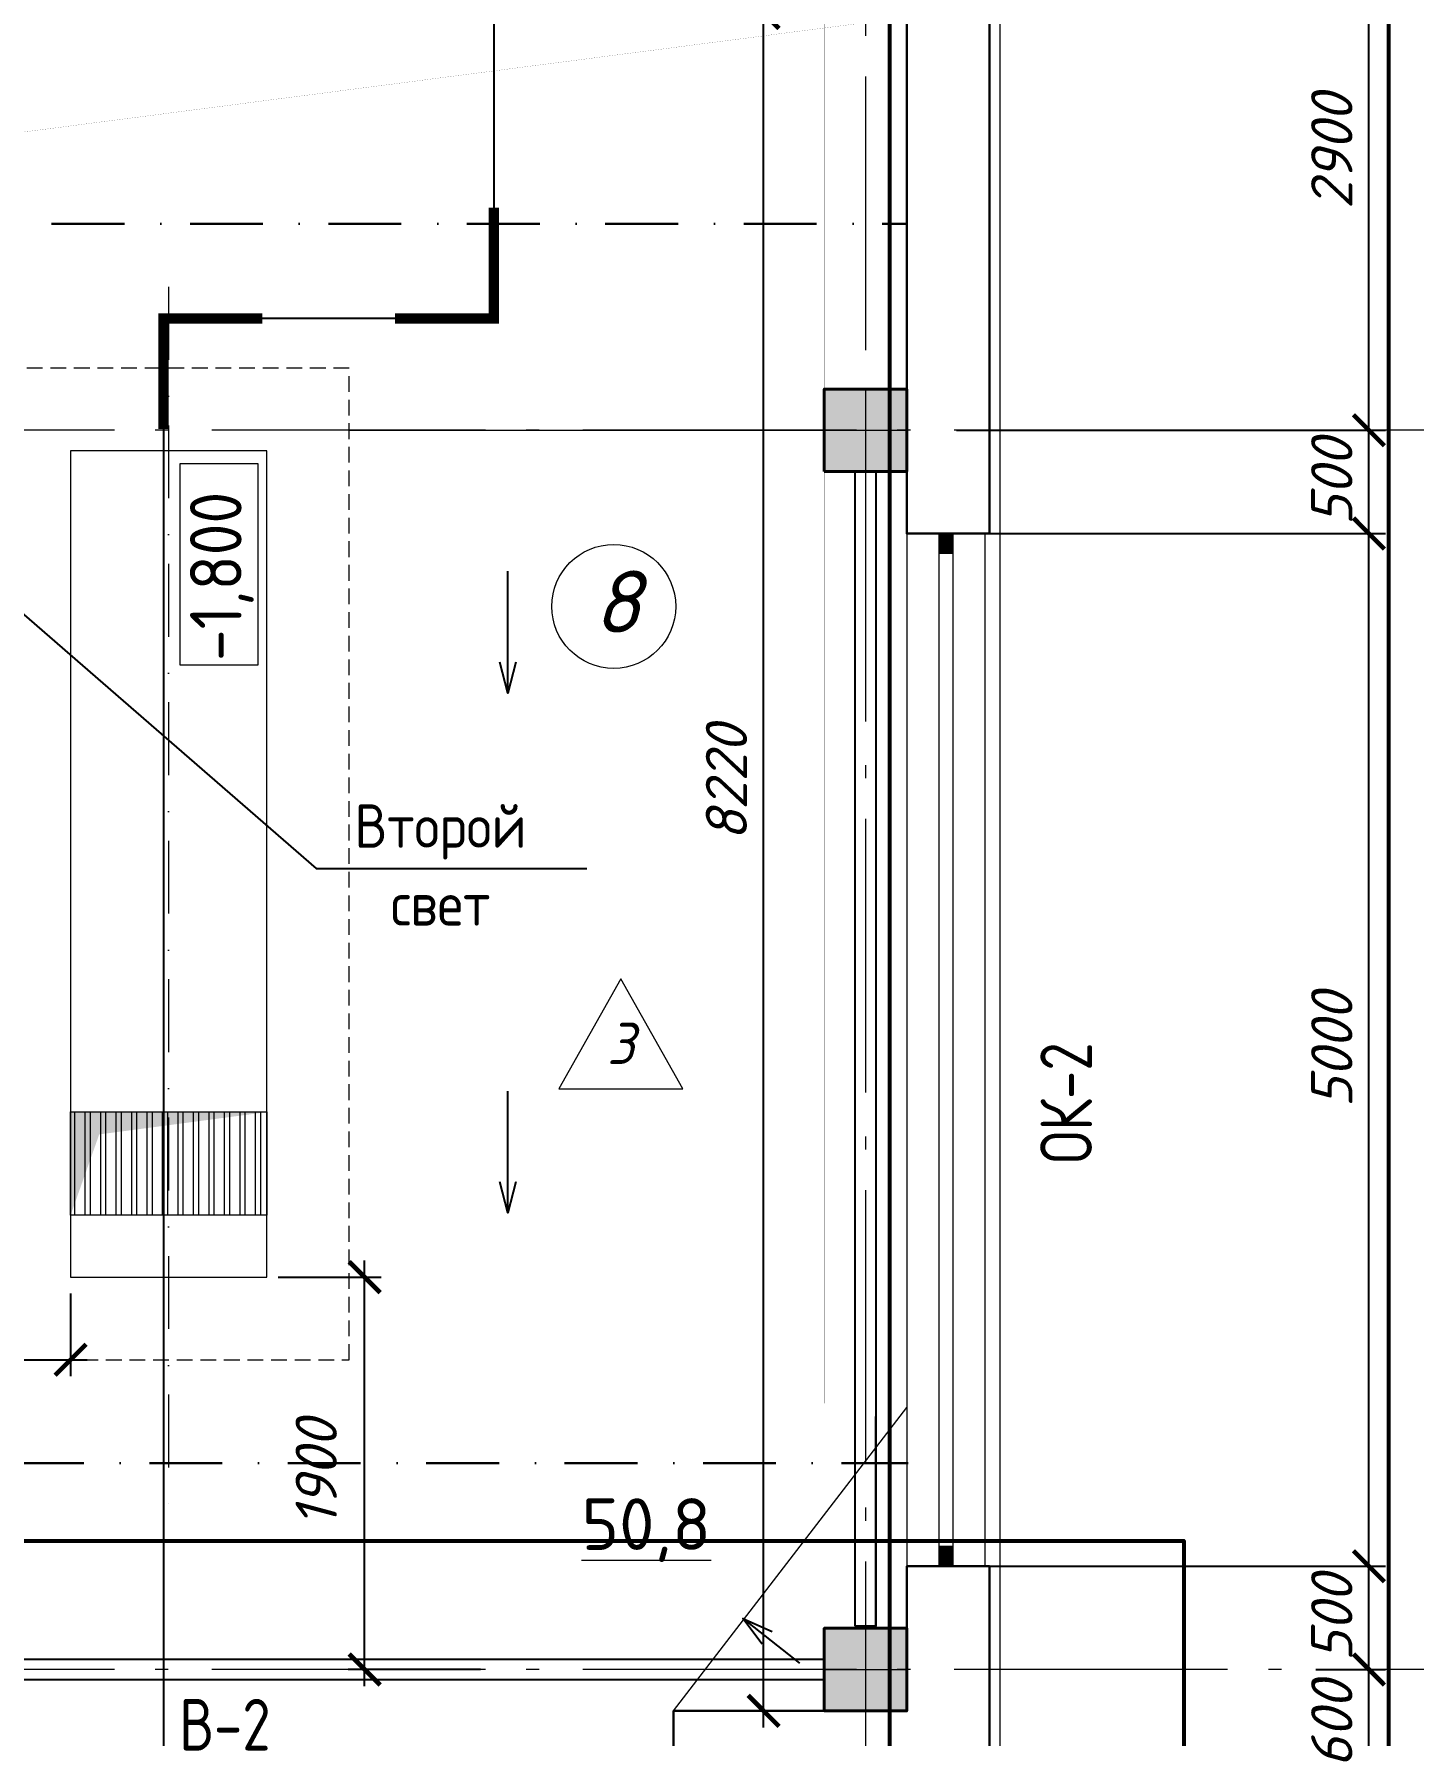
# Model space of a CAD drawing. Header units: millimetres. Extents: x -6419137 to 687965, y -598396 to 179722.
# Drawn here: x 240965 to 247648, y 47340 to 55580 of the extents above; entities that cross this region are included whole.
import ezdxf
from ezdxf.enums import TextEntityAlignment as Align

# ---------------------------------------------------------------- set-up
doc = ezdxf.new("R2010")
doc.units = ezdxf.units.MM
doc.header["$MEASUREMENT"] = 0
for name, pattern in [('Double Dashed', [1797.222233, 1325, -211.666656, 63.333344, -197.222233]), ('PHANTOM2', [1.25, 0.625, -0.125, 0.125, -0.125, 0.125, -0.125]), ('штриховаяX2', [38.1, 25.4, -12.7]), ('Штрихпунктирная', [6702.777624, 3527.777672, -1763.888836, 0, -1411.111116])]:
    doc.linetypes.add(name, pattern=pattern)
for name, color, linetype in [('RAM_TXT', 5, 'Continuous'), ('колонны', 7, 'Continuous'), ('Окна ArchiCAD', 7, 'Continuous'), ('оси', 7, 'Continuous'), ('размеры', 7, 'Continuous'), ('стены наруж', 7, 'Continuous'), ('текст', 7, 'Continuous'), ('чертеж', 7, 'Continuous'), ('№ помещений', 7, 'Continuous')]:
    doc.layers.add(name, color=color, linetype=linetype)
for name, color, linetype, lineweight in [('колонны_Ном._пера__94', 252, 'Continuous', 5), ('колонны_Ном._пера__99', 7, 'Continuous', 40), ('марки окон дверей', 7, 'Continuous', 0), ('марки окон дверей_Ном._пера__96', 7, 'Continuous', 5), ('Окна ArchiCAD_Ном._пера__96', 7, 'Continuous', 5), ('Окна ArchiCAD_Ном._пера__97', 7, 'Continuous', 5), ('оси_Ном._пера__96', 7, 'Continuous', 5), ('площади_Ном._пера__96', 7, 'Continuous', 13), ('разрезы_Ном._пера__100', 7, 'Continuous', 50), ('текст_Ном._пера__1', 7, 'Continuous', 25), ('текст_Ном._пера__98', 7, 'Continuous', 35), ('чертеж_Ном._пера__91', 250, 'Continuous', 5), ('чертеж_Ном._пера__96', 7, 'Continuous', 13), ('чертеж_Ном._пера__97', 7, 'Continuous', 20), ('чертеж_Ном._пера__98', 7, 'Continuous', 35), ('штриховка_Ном._пера__93', 253, 'Continuous', 5), ('экспликац проемов_Ном._пера__1', 7, 'Continuous', 5), ('экспликац проемов_Ном._пера__97', 7, 'Continuous', 5), ('№ помещений_Ном._пера__96', 7, 'Continuous', 13)]:
    doc.layers.add(name, color=color, linetype=linetype, lineweight=lineweight)
doc.styles.get("Standard").update_dxf_attribs({"font": 'isocpeui.ttf'})
doc.styles.add('СГЕНЕРИР_СТИЛЬ_2', font='gost_2_304-81_type.ttf')
doc.styles.add('СГЕНЕРИР_СТИЛЬ_3', font='CS_Gost2304.shx')
doc.styles.add('СГЕНЕРИР_СТИЛЬ_9', font='isocp.shx')
doc.dimstyles.new('STEP', dxfattribs={"dimtxt": 200, "dimasz": 150, "dimexe": 80, "dimexo": 80, "dimgap": 80, "dimtad": 1, "dimdec": 0, "dimzin": 0, "dimdsep": 46, "dimtxsty": 'Standard', "dimblk": 'ARCHTICK', "dimcen": 150, "dimdle": 80, "dimadec": 0, "dimazin": 0, "dimtfac": 1, "dimtdec": 0, "dimtofl": 0, "dimtmove": 1, "dimatfit": 3, "dimfxl": 1, "dimtolj": 1, "dimtzin": 0, "dimarcsym": 0})

# ---------------------------------------------------------------- blocks, each defined once
blk = doc.blocks.new('Связ001')
at = {"layer": 'чертеж', "color": 83, "linetype": 'Continuous', "true_color": 0x7dc93b}
blk.add_line((150, 0), (1209.2, 0), dxfattribs=at)
blk.add_lwpolyline([(150, 100), (5983, 100), (5983, 0), (150, 0), (150, 100)], dxfattribs=at)
blk = doc.blocks.new('Стандартный маркер сетки_14')
at = {"layer": 'оси_Ном._пера__96', "linetype": 'Double Dashed'}
blk.add_line((900, 0), (76534.9, 0), dxfattribs=at)
at = {"layer": 'оси_Ном._пера__96', "style": 'СГЕНЕРИР_СТИЛЬ_2'}
for tag, p in [('AC_MarkerText_1_1', (-243.9, 269.7)), ('AC_MarkerText_1_2', (77991.1, 269.7))]:
    blk.add_attdef(tag, text='', height=350, rotation=180, dxfattribs=at).set_placement(p, align=Align.BOTTOM_LEFT)
blk = doc.blocks.new('Номер помещения 15_7')
at = {"layer": '№ помещений_Ном._пера__96', "linetype": 'Continuous'}
blk.add_circle((0, 0), 300, dxfattribs=at)
at = {"layer": '№ помещений_Ном._пера__96', "insert": (-97.5, 23.3), "char_height": 300, "attachment_point": 4}
blk.add_mtext('8', dxfattribs=at)
blk = doc.blocks.new('Номер помещения 16_3')
at = {"layer": 'марки окон дверей_Ном._пера__96', "insert": (-235.2, 19.4), "char_height": 250, "attachment_point": 4, "style": 'СГЕНЕРИР_СТИЛЬ_3'}
blk.add_mtext('{В-2}', dxfattribs=at)
blk = doc.blocks.new('_ArchTick')
at = {"color": 0, "linetype": 'ByBlock', "const_width": 0.15}
blk.add_lwpolyline([(-0.5, -0.5), (0.5, 0.5)], dxfattribs=at)
blk = doc.blocks.new('*D188')
at = {"layer": 'Defpoints', "color": 0, "transparency": 16777216}
for p in [(244303, 55681.5), (244498.6, 55681.5), (244299.7, 47461.5)]:
    blk.add_point(p, dxfattribs=at)
at = {"layer": 'размеры', "color": 0, "lineweight": -2, "transparency": 16777216}
for p, q in [((244498.6, 47381.5), (244498.6, 55761.5)), ((244383, 55681.5), (244578.6, 55681.5)), ((244379.7, 47461.5), (244578.6, 47461.5))]:
    blk.add_line(p, q, dxfattribs=at)
at = {"layer": 'размеры', "color": 0, "lineweight": -2, "transparency": 16777216, "xscale": 150, "yscale": 150, "zscale": 150}
for p, rotation in [((244498.6, 55681.5), 90), ((244498.6, 47461.5), 270)]:
    blk.add_blockref('_ArchTick', p, dxfattribs=dict(at, rotation=rotation))
at = {"layer": 'размеры', "color": 0, "transparency": 16777216, "insert": (244318.6, 51954), "char_height": 200, "attachment_point": 5, "rotation": 90}
blk.add_mtext('\\A1;8220', dxfattribs=at)
blk = doc.blocks.new('*D217')
at = {"layer": 'Defpoints', "color": 0, "transparency": 16777216}
for p in [(247092.4, 47661.5), (247430.4, 47661.5), (245592.3, 47061.5)]:
    blk.add_point(p, dxfattribs=at)
at = {"layer": 'размеры', "color": 0, "lineweight": -2, "transparency": 16777216}
for p, q in [((247430.4, 46981.5), (247430.4, 47741.5)), ((247172.4, 47661.5), (247510.4, 47661.5)), ((245672.3, 47061.5), (247510.4, 47061.5))]:
    blk.add_line(p, q, dxfattribs=at)
at = {"layer": 'размеры', "color": 0, "lineweight": -2, "transparency": 16777216, "xscale": 150, "yscale": 150, "zscale": 150}
for p, rotation in [((247430.4, 47661.5), 90), ((247430.4, 47061.5), 270)]:
    blk.add_blockref('_ArchTick', p, dxfattribs=dict(at, rotation=rotation))
at = {"layer": 'размеры', "color": 0, "transparency": 16777216, "insert": (247250.4, 47396.5), "char_height": 200, "attachment_point": 5, "rotation": 90}
blk.add_mtext('\\A1;600', dxfattribs=at)
blk = doc.blocks.new('*D218')
at = {"layer": 'Defpoints', "color": 0, "transparency": 16777216}
for p in [(245352.3, 48161.5), (247430.4, 48161.5), (247172.4, 47661.5)]:
    blk.add_point(p, dxfattribs=at)
at = {"layer": 'размеры', "color": 0, "lineweight": -2, "transparency": 16777216}
for p, q in [((247430.4, 47581.5), (247430.4, 48241.5)), ((245432.3, 48161.5), (247510.4, 48161.5)), ((247252.4, 47661.5), (247510.4, 47661.5))]:
    blk.add_line(p, q, dxfattribs=at)
at = {"layer": 'размеры', "color": 0, "lineweight": -2, "transparency": 16777216, "xscale": 150, "yscale": 150, "zscale": 150}
for p, rotation in [((247430.4, 48161.5), 90), ((247430.4, 47661.5), 270)]:
    blk.add_blockref('_ArchTick', p, dxfattribs=dict(at, rotation=rotation))
at = {"layer": 'размеры', "color": 0, "transparency": 16777216, "insert": (247250.4, 47911.5), "char_height": 200, "attachment_point": 5, "rotation": 90}
blk.add_mtext('\\A1;500', dxfattribs=at)
blk = doc.blocks.new('*D219')
at = {"layer": 'Defpoints', "color": 0, "transparency": 16777216}
for p in [(245352.3, 53161.5), (247430.4, 53161.5), (245352.3, 48161.5)]:
    blk.add_point(p, dxfattribs=at)
at = {"layer": 'размеры', "color": 0, "lineweight": -2, "transparency": 16777216}
for p, q in [((247430.4, 48081.5), (247430.4, 53241.5)), ((245432.3, 53161.5), (247510.4, 53161.5)), ((245432.3, 48161.5), (247510.4, 48161.5))]:
    blk.add_line(p, q, dxfattribs=at)
at = {"layer": 'размеры', "color": 0, "lineweight": -2, "transparency": 16777216, "xscale": 150, "yscale": 150, "zscale": 150}
for p, rotation in [((247430.4, 53161.5), 90), ((247430.4, 48161.5), 270)]:
    blk.add_blockref('_ArchTick', p, dxfattribs=dict(at, rotation=rotation))
at = {"layer": 'размеры', "color": 0, "transparency": 16777216, "insert": (247250.4, 50661.5), "char_height": 200, "attachment_point": 5, "rotation": 90}
blk.add_mtext('\\A1;5000', dxfattribs=at)
blk = doc.blocks.new('*D220')
at = {"layer": 'Defpoints', "color": 0, "transparency": 16777216}
for p in [(247165, 56561.5), (247430.4, 56561.5), (246788.5, 53661.5)]:
    blk.add_point(p, dxfattribs=at)
at = {"layer": 'размеры', "color": 0, "lineweight": -2, "transparency": 16777216}
for p, q in [((247430.4, 53581.5), (247430.4, 56641.5)), ((247245, 56561.5), (247510.4, 56561.5)), ((246868.5, 53661.5), (247510.4, 53661.5))]:
    blk.add_line(p, q, dxfattribs=at)
at = {"layer": 'размеры', "color": 0, "lineweight": -2, "transparency": 16777216, "xscale": 150, "yscale": 150, "zscale": 150}
for p, rotation in [((247430.4, 56561.5), 90), ((247430.4, 53661.5), 270)]:
    blk.add_blockref('_ArchTick', p, dxfattribs=dict(at, rotation=rotation))
at = {"layer": 'размеры', "color": 0, "transparency": 16777216, "insert": (247250.4, 55011.5), "char_height": 200, "attachment_point": 5, "rotation": 90}
blk.add_mtext('\\A1;2900', dxfattribs=at)
blk = doc.blocks.new('*D233')
at = {"layer": 'Defpoints', "color": 0, "transparency": 16777216}
for p in [(242067.3, 49561.5), (242566.5, 49561.5), (243208.3, 47661.5)]:
    blk.add_point(p, dxfattribs=at)
at = {"layer": 'размеры', "color": 0, "lineweight": -2, "transparency": 16777216}
for p, q in [((242566.5, 47581.5), (242566.5, 49641.5)), ((242147.3, 49561.5), (242646.5, 49561.5)), ((243128.3, 47661.5), (242486.5, 47661.5))]:
    blk.add_line(p, q, dxfattribs=at)
at = {"layer": 'размеры', "color": 0, "lineweight": -2, "transparency": 16777216, "xscale": 150, "yscale": 150, "zscale": 150}
for p, rotation in [((242566.5, 49561.5), 90), ((242566.5, 47661.5), 270)]:
    blk.add_blockref('_ArchTick', p, dxfattribs=dict(at, rotation=rotation))
at = {"layer": 'размеры', "color": 0, "transparency": 16777216, "insert": (242332, 48611.5), "char_height": 200, "attachment_point": 5, "rotation": 90}
blk.add_mtext('\\A1;1900', dxfattribs=at)
blk = doc.blocks.new('Колонна_15_1', base_point=(22379, 71855.7))
at = {"layer": 'колонны_Ном._пера__94', "linetype": 'Continuous'}
blk.add_hatch(color=256, dxfattribs=at).paths.add_polyline_path([(22179, 71646.7), (22579, 71646.7), (22579, 72046.7), (22179, 72046.7)])
at = {"layer": 'колонны_Ном._пера__94', "color": 253, "lineweight": 5, "true_color": 0xa3a3a3}
for points in [[(22379, 72046.7), (22379, 71646.7)], [(22179, 71846.7), (22579, 71846.7)]]:
    blk.add_lwpolyline(points, dxfattribs=at)
at = {"layer": 'колонны_Ном._пера__99', "linetype": 'Continuous', "flags": 128}
blk.add_lwpolyline([(22179, 71646.7), (22579, 71646.7), (22579, 72046.7), (22179, 72046.7)], close=True, dxfattribs=at)
blk = doc.blocks.new('Окно 16_2')
at = {"layer": 'Окна ArchiCAD_Ном._пера__96', "linetype": 'Continuous'}
for points in [[(-2500, -100), (-2405, -100), (-2405, -30), (-2500, -30)], [(2500, -30), (2405, -30), (2405, -100), (2500, -100)]]:
    blk.add_hatch(color=140, dxfattribs=at).paths.add_polyline_path(points)
at = {"layer": 'Окна ArchiCAD_Ном._пера__96', "color": 140, "linetype": 'Continuous'}
for p, q in [((-2405, -30), (-2500, -30)), ((-2500, -30), (-2500, -100)), ((-2405, -100), (-2405, -30)), ((2405, -30), (-2405, -30)), ((2500, -30), (2405, -30)), ((2405, -30), (2405, -100)), ((2500, -30), (2500, -100)), ((-2500, -100), (-2405, -100)), ((-2405, -100), (2405, -100)), ((2405, -100), (2500, -100))]:
    blk.add_line(p, q, dxfattribs=at)
at = {"layer": 'Окна ArchiCAD_Ном._пера__97', "color": 140, "linetype": 'Continuous'}
blk.add_lwpolyline([(2500, 125), (-2500, 125), (-2500, -255), (2500, -255), (2500, 125)], dxfattribs=at)
blk = doc.blocks.new('*D266')
at = {"layer": 'Defpoints', "color": 0, "transparency": 16777216}
for p in [(245352.3, 53661.5), (247430.4, 53661.5), (246329.4, 53161.5)]:
    blk.add_point(p, dxfattribs=at)
at = {"layer": 'размеры', "color": 0, "lineweight": -2, "transparency": 16777216}
for p, q in [((247430.4, 53081.5), (247430.4, 53741.5)), ((245432.3, 53661.5), (247510.4, 53661.5)), ((246409.4, 53161.5), (247510.4, 53161.5))]:
    blk.add_line(p, q, dxfattribs=at)
at = {"layer": 'размеры', "color": 0, "lineweight": -2, "transparency": 16777216, "xscale": 150, "yscale": 150, "zscale": 150}
for p, rotation in [((247430.4, 53661.5), 90), ((247430.4, 53161.5), 270)]:
    blk.add_blockref('_ArchTick', p, dxfattribs=dict(at, rotation=rotation))
at = {"layer": 'размеры', "color": 0, "transparency": 16777216, "insert": (247250.4, 53411.5), "char_height": 200, "attachment_point": 5, "rotation": 90}
blk.add_mtext('\\A1;500', dxfattribs=at)
blk = doc.blocks.new('A$C28FD1EF7')
at = {"layer": 'разрезы_Ном._пера__100', "linetype": 'Continuous', "const_width": 50}
for points in [[(20644.8, -3203.4), (20644.8, -3739.4), (20165.6, -3739.4)], [(19044.8, -4275.4), (19044.8, -3739.4), (19523.9, -3739.4)]]:
    blk.add_lwpolyline(points, dxfattribs=at)
blk = doc.blocks.new('*D315')
at = {"layer": 'Defpoints', "color": 0, "transparency": 16777216}
for p in [(241142.3, 49561.5), (239192.6, 49463.7), (241142.3, 49161.5)]:
    blk.add_point(p, dxfattribs=at)
at = {"layer": 'размеры', "color": 0, "lineweight": -2, "transparency": 16777216}
for p, q in [((241142.3, 49481.5), (241142.3, 49081.5)), ((239192.6, 49383.7), (239192.6, 49081.5)), ((239112.6, 49161.5), (241222.3, 49161.5))]:
    blk.add_line(p, q, dxfattribs=at)
at = {"layer": 'размеры', "color": 0, "lineweight": -2, "transparency": 16777216, "xscale": 150, "yscale": 150, "zscale": 150, "rotation": 180}
blk.add_blockref('_ArchTick', (239192.6, 49161.5), dxfattribs=at)
at = {"layer": 'размеры', "color": 0, "lineweight": -2, "transparency": 16777216, "xscale": 150, "yscale": 150, "zscale": 150}
blk.add_blockref('_ArchTick', (241142.3, 49161.5), dxfattribs=at)
at = {"layer": 'размеры', "color": 0, "transparency": 16777216, "insert": (240167.4, 49341.5), "char_height": 200, "attachment_point": 5}
blk.add_mtext('\\A1;1950', dxfattribs=at)
blk = doc.blocks.new('Номер помещения 16_5')
at = {"layer": 'марки окон дверей_Ном._пера__96', "insert": (-316.4, 19.4), "char_height": 250, "attachment_point": 4, "style": 'СГЕНЕРИР_СТИЛЬ_3'}
blk.add_mtext('ОК-2', dxfattribs=at)
blk = doc.blocks.new('Стандартный маркер сетки_17')
at = {"layer": 'оси_Ном._пера__96', "linetype": 'Double Dashed'}
blk.add_line((900, 0), (20403.4, 0), dxfattribs=at)
at = {"layer": 'оси_Ном._пера__96', "style": 'СГЕНЕРИР_СТИЛЬ_2'}
blk.add_attdef('AC_MarkerText_1', text='', height=350, rotation=90, dxfattribs=at).set_placement((21973.1, -122.2), align=Align.BOTTOM_LEFT)

msp = doc.modelspace()

# ---------------------------------------------------------------- hatches: boundary and pattern name
at = {"layer": 'стены наруж', "true_color": 0xc4c4c4}
h = msp.add_hatch(color=9, dxfattribs=at)
h.dxf.hatch_style = 1
h.paths.add_polyline_path([(242092.3, 50360.4), (241142.3, 50361), (241142.3, 49861), (241281, 50252.3)])
at = {"layer": 'штриховка_Ном._пера__93', "lineweight": 5}
h = msp.add_hatch(dxfattribs=at)
h.set_pattern_fill('ANSI32', color=256, scale=200, angle=45)
h.set_pattern_definition([(90, (222613.29, -9794.185), (-75, 1e-14), []), (90, (222638.29, -9769.185), (-75, 1e-14), [])])
h.paths.add_polyline_path([(242092.3, 50361), (241142.3, 50361), (241142.3, 49861), (242092.3, 49861)])

# ---------------------------------------------------------------- linework, layer by layer
at = {"layer": 'Defpoints', "color": 8, "linetype": 'штриховаяX2', "lineweight": 5, "ltscale": 5, "true_color": 0x737373, "const_width": 0.5}
msp.add_lwpolyline([(245192.6, 47861.5), (244792.3, 47861.5), (244792.1, 55867.1), (245192.4, 55867.1)], close=True, dxfattribs=at)
at = {"layer": 'RAM_TXT', "color": 30}
msp.add_lwpolyline([(243192.3, 66267.5), (243192.3, 54203.1), (241592.3, 54203.1), (241592.3, 43926.4)], dxfattribs=at)
at = {"layer": 'оси', "color": 251, "linetype": 'Штрихпунктирная', "lineweight": 5, "ltscale": 0.1}
msp.add_line((241617.3, 54355.8), (241617.3, 48430), dxfattribs=at)
at = {"layer": 'оси', "color": 22, "linetype": 'Штрихпунктирная', "lineweight": 30, "ltscale": 0.1, "true_color": 0xeb210f}
for points in [[(239039.5, 54661.5), (245192.3, 54661.5)], [(238842.3, 48661.5), (245198.1, 48661.5)]]:
    msp.add_lwpolyline(points, dxfattribs=at)
at = {"layer": 'стены наруж', "lineweight": 30}
msp.add_lwpolyline([(245192.3, 56561.5), (245592.3, 56561.5), (245592.3, 53161.5), (245192.3, 53161.5)], close=True, dxfattribs=at)
msp.add_lwpolyline([(245592.3, 47061.5), (245592.3, 47061.5), (245592.3, 48161.5), (245192.3, 48161.5), (245192.3, 47461.5), (244062.3, 47461.5), (244062.3, 47061.5), (245592.3, 47061.5)], dxfattribs=at)
at = {"layer": 'текст_Ном._пера__98', "linetype": 'Continuous', "lineweight": 5, "flags": 128}
msp.add_lwpolyline([(241673, 53500), (242048.7, 53500), (242048.7, 52525.1), (241673, 52525.1)], close=True, dxfattribs=at)
at = {"layer": 'чертеж', "color": 5, "lineweight": 0}
msp.add_lwpolyline([(207692.3, 59746.3), (207692.3, 62710.4), (245642.3, 62711.7), (245642.3, 46791.5), (238334.1, 46791.5), (238333.9, 52861.5), (207692.3, 52861.5), (207692.3, 59746.3)], dxfattribs=at)
at = {"layer": 'чертеж_Ном._пера__91', "color": 1, "lineweight": 53}
for points in [[(245110, 62889.3), (247525.3, 62889.3), (247525.3, 45738.3), (245110, 45738.3)], [(236429, 48285.5), (246534.1, 48285.5), (246534.1, 46193.2), (236429, 46193.2)]]:
    msp.add_lwpolyline(points, close=True, dxfattribs=at)
at = {"layer": 'чертеж_Ном._пера__96', "color": 8, "linetype": 'PHANTOM2', "lineweight": 5, "ltscale": 500, "true_color": 0x737373, "const_width": 0.5}
msp.add_lwpolyline([(239212.9, 47889.8), (240250.5, 55019.4), (245192.3, 55661.3)], dxfattribs=at)
at = {"layer": 'чертеж_Ном._пера__97', "linetype": 'Continuous', "flags": 128}
for points in [[(241142.3, 49561.5), (242092.3, 49561.5), (242092.3, 53561.5), (241142.3, 53561.5)], [(241142.3, 50361), (242092.3, 50361), (242092.3, 49861), (241142.3, 49861)]]:
    msp.add_lwpolyline(points, close=True, dxfattribs=at)
at = {"layer": 'штриховка_Ном._пера__93', "color": 9, "linetype": 'штриховаяX2', "lineweight": 5, "ltscale": 3, "true_color": 0xc4c4c4}
msp.add_lwpolyline([(240742.3, 49161.5), (242492.3, 49161.5), (242492.3, 53961.5), (240742.3, 53961.5)], close=True, dxfattribs=at)
at = {"layer": 'штриховка_Ном._пера__93', "lineweight": 5}
for points in [[(242492.3, 53661.5), (244792.3, 53661.5)], [(244062.3, 47461.5), (245192.3, 48929.5)]]:
    msp.add_lwpolyline(points, dxfattribs=at)
at = {"layer": 'экспликац проемов_Ном._пера__97', "linetype": 'Continuous', "lineweight": 0}
msp.add_lwpolyline([(244107, 50472.5), (243807, 51005.8), (243507, 50472.5), (244107, 50472.5)], dxfattribs=at)

# ---------------------------------------------------------------- block references
at = {"layer": 'колонны'}
for p in [(244992.3, 53670.4), (244992.3, 47670.4)]:
    msp.add_blockref('Колонна_15_1', p, dxfattribs=at)
at = {"layer": 'марки окон дверей', "color": 102, "linetype": 'Continuous', "lineweight": 15, "zscale": 1000, "rotation": 90}
msp.add_blockref('Номер помещения 16_5', (245983.7, 50428.1), dxfattribs=at)
at = {"layer": 'марки окон дверей', "color": 102, "linetype": 'Continuous', "lineweight": 15, "zscale": 1000}
msp.add_blockref('Номер помещения 16_3', (241903.2, 47375.1), dxfattribs=at)
at = {"layer": 'Окна ArchiCAD', "color": 44, "linetype": 'Continuous', "lineweight": 35, "zscale": 1000, "rotation": 270}
msp.add_blockref('Окно 16_2', (245447.3, 50661.5), dxfattribs=at)
at = {"layer": 'оси', "color": 251, "lineweight": 5, "zscale": 1000}
for name, p, rotation in [('Стандартный маркер сетки_17', (244992.3, 63462.9), 270), ('Стандартный маркер сетки_14', (249443.3, 53661.5), 180), ('Стандартный маркер сетки_14', (249443.3, 47661.5), 180)]:
    msp.add_blockref(name, p, dxfattribs=dict(at, rotation=rotation))
at = {"layer": 'разрезы_Ном._пера__100'}
msp.add_blockref('A$C28FD1EF7', (222547.5, 57942.4), dxfattribs=at)
at = {"layer": 'чертеж_Ном._пера__98', "linetype": 'Continuous', "xscale": 0.9584354169361498, "zscale": 1000, "rotation": 90}
msp.add_blockref('Связ001', (245042.3, 47727.2), dxfattribs=at)
at = {"layer": 'чертеж_Ном._пера__98', "linetype": 'Continuous', "xscale": 0.9584354169361498, "zscale": 1000}
msp.add_blockref('Связ001', (239058, 47611.5), dxfattribs=at)
at = {"layer": '№ помещений', "color": 102, "linetype": 'Continuous', "lineweight": 15, "zscale": 1000}
msp.add_blockref('Номер помещения 15_7', (243772.9, 52808.5), dxfattribs=at)

# ---------------------------------------------------------------- texts
at = {"layer": 'площади_Ном._пера__96', "insert": (243616.9, 48182.4), "char_height": 250, "attachment_point": 7}
msp.add_mtext('{\\fISOCPEUR|b0|i0|c204|p34;\\L50,8}', dxfattribs=at)
at = {"layer": 'текст', "linetype": 'Continuous', "insert": (242934.1, 51557), "char_height": 210, "attachment_point": 5, "line_spacing_factor": 1.076174}
msp.add_mtext('{\\fISOCPEUR|b0|i0|c204|p34;\\W0.9;Второй\\Pсвет}', dxfattribs=at)
at = {"layer": 'текст_Ном._пера__1', "linetype": 'Continuous', "insert": (242029, 52544.6), "char_height": 250, "attachment_point": 7, "rotation": 90, "style": 'СГЕНЕРИР_СТИЛЬ_9'}
msp.add_mtext('{-1,800}', dxfattribs=at)
at = {"layer": 'экспликац проемов_Ном._пера__1', "color": 32, "linetype": 'Continuous', "true_color": 0xe07000, "insert": (243807, 50693), "char_height": 200, "attachment_point": 5}
msp.add_mtext('{\\W0.95;3}', dxfattribs=at)

# ---------------------------------------------------------------- dimensions: what is measured, and where the dimension line sits
at = {"layer": 'размеры'}
for base, p1, p2, picture, middle in [((247430.4, 56561.5), (246788.5, 53661.5), (247165, 56561.5), '*D220', (247430.4, 55011.5)), ((244498.6, 55681.5), (244299.7, 47461.5), (244303, 55681.5), '*D188', (244498.6, 51954)), ((247430.4, 53661.5), (246329.4, 53161.5), (245352.3, 53661.5), '*D266', (247430.4, 53411.5)), ((247430.4, 53161.5), (245352.3, 48161.5), (245352.3, 53161.5), '*D219', (247430.4, 50661.5)), ((242566.5, 49561.5), (243208.3, 47661.5), (242067.3, 49561.5), '*D233', (242512, 48611.5)), ((247430.4, 48161.5), (247172.4, 47661.5), (245352.3, 48161.5), '*D218', (247430.4, 47911.5)), ((247430.4, 47661.5), (245592.3, 47061.5), (247092.4, 47661.5), '*D217', (247430.4, 47396.5))]:
    dim = msp.add_linear_dim(base=base, p1=p1, p2=p2, angle=90, dimstyle='STEP', dxfattribs=at)
    dim.commit()
    dim.dimension.update_dxf_attribs({"geometry": picture, "text_midpoint": middle, "dimtype": 160})
dim = msp.add_linear_dim(base=(241142.3, 49161.5), p1=(239192.6, 49463.7), p2=(241142.3, 49561.5), dimstyle='STEP', dxfattribs=at)
dim.commit()
dim.dimension.update_dxf_attribs({"geometry": '*D315', "text_midpoint": (240167.4, 49341.5)})

# ---------------------------------------------------------------- leaders
at = {"layer": 'текст', "lineweight": 0}
msp.add_leader([(240034.4, 53534.6), (242332.5, 51539.5), (243642.5, 51539.5)], dimstyle='STEP', override={"dimtad": 0}, dxfattribs=at)
at = {"layer": 'штриховка_Ном._пера__93'}
for points in [[(243260.2, 52389.4), (243260.2, 52979.3)], [(243260.2, 49872.2), (243260.2, 50462)]]:
    msp.add_leader(points, dimstyle='STEP', override={"dimgap": 80, "dimtad": 0, "dimldrblk": 'Open30'}, dxfattribs=at)
at = {"layer": 'штриховка_Ном._пера__93', "lineweight": 5}
msp.add_leader([(244397.6, 47908.2), (244672.2, 47692.6)], dimstyle='STEP', override={"dimgap": 80, "dimtad": 0, "dimldrblk": 'Open30'}, dxfattribs=at)

doc.saveas('drawing.dxf')
